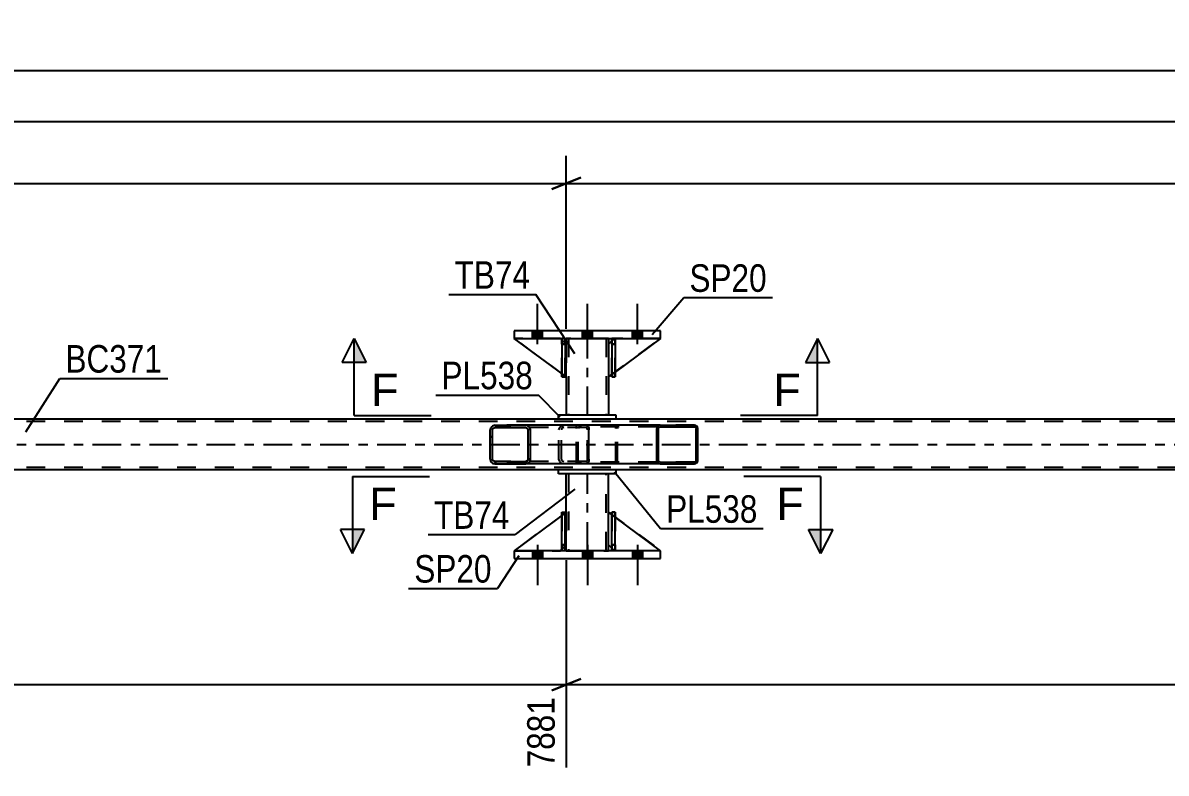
# Model space of a CAD drawing. Header units: millimetres. Extents: x 0 to 841, y 0 to 594.
# Drawn here: x 270.4 to 389.3, y 212.9 to 291 of the extents above; entities that cross this region are included whole.
import ezdxf

# ---------------------------------------------------------------- set-up
doc = ezdxf.new("R2010")
doc.units = ezdxf.units.MM
doc.linetypes.add('DXK_LINE_DOT2', pattern=[3.9198, 1.9599, -1.9599])
doc.linetypes.add('DXK_LINE_DOT3', pattern=[5.9187, 2.979, -0.9799, 0.9799, -0.9799])
doc.styles.add('Arial', font='ARIAL.TTF', dxfattribs={"height": 0.2})
doc.styles.add('Arial Narrow', font='ARIALN.TTF', dxfattribs={"height": 0.2})

# ---------------------------------------------------------------- blocks, each defined once
blk = doc.blocks.new('Bolt-814521973-2809 - 2731')
at = {"linetype": 'Continuous'}
for points in [[(323.42, 258.15), (324.46, 258.15), (324.46, 258.95), (323.42, 258.95)], [(323.42, 258.15), (324.46, 258.15), (324.46, 258.95), (323.42, 258.95)], [(323.42, 258.15), (324.46, 258.15), (324.46, 258.95), (323.42, 258.95)], [(328.62, 258.15), (329.66, 258.15), (329.66, 258.95), (328.62, 258.95)], [(328.62, 258.15), (329.66, 258.15), (329.66, 258.95), (328.62, 258.95)], [(333.82, 258.15), (334.86, 258.15), (334.86, 258.95), (333.82, 258.95)], [(333.82, 258.15), (334.86, 258.15), (334.86, 258.95), (333.82, 258.95)], [(333.82, 258.15), (334.86, 258.15), (334.86, 258.95), (333.82, 258.95)]]:
    blk.add_hatch(color=1, dxfattribs=at).paths.add_polyline_path(points)
at = {"color": 1, "linetype": 'Continuous'}
for p, q in [((323.94, 257.55), (323.94, 261.75)), ((323.94, 257.55), (323.94, 261.75)), ((323.94, 257.55), (323.94, 261.75)), ((329.14, 257.55), (329.14, 261.75)), ((329.14, 257.55), (329.14, 261.75)), ((334.34, 257.55), (334.34, 261.75)), ((334.34, 257.55), (334.34, 261.75)), ((334.34, 257.55), (334.34, 261.75)), ((323.42, 258.15), (323.42, 258.95)), ((323.42, 258.15), (323.42, 258.95)), ((323.42, 258.15), (323.42, 258.95)), ((324.46, 258.15), (324.46, 258.95)), ((324.46, 258.15), (324.46, 258.95)), ((324.46, 258.15), (324.46, 258.95)), ((328.62, 258.15), (328.62, 258.95)), ((328.62, 258.15), (328.62, 258.95)), ((329.66, 258.15), (329.66, 258.95)), ((329.66, 258.15), (329.66, 258.95)), ((333.82, 258.15), (333.82, 258.95)), ((333.82, 258.15), (333.82, 258.95)), ((333.82, 258.15), (333.82, 258.95)), ((334.86, 258.15), (334.86, 258.95)), ((334.86, 258.15), (334.86, 258.95)), ((334.86, 258.15), (334.86, 258.95))]:
    blk.add_line(p, q, dxfattribs=at)
blk = doc.blocks.new('Bolt-814521973-2810 - 2731')
at = {"linetype": 'Continuous'}
for points in [[(324.46, 236.07), (323.42, 236.07), (323.42, 235.27), (324.46, 235.27)], [(324.46, 236.07), (323.42, 236.07), (323.42, 235.27), (324.46, 235.27)], [(324.46, 236.07), (323.42, 236.07), (323.42, 235.27), (324.46, 235.27)], [(329.66, 236.07), (328.62, 236.07), (328.62, 235.27), (329.66, 235.27)], [(329.66, 236.07), (328.62, 236.07), (328.62, 235.27), (329.66, 235.27)], [(334.86, 236.07), (333.82, 236.07), (333.82, 235.27), (334.86, 235.27)], [(334.86, 236.07), (333.82, 236.07), (333.82, 235.27), (334.86, 235.27)], [(334.86, 236.07), (333.82, 236.07), (333.82, 235.27), (334.86, 235.27)]]:
    blk.add_hatch(color=1, dxfattribs=at).paths.add_polyline_path(points)
at = {"color": 1, "linetype": 'Continuous'}
for p, q in [((323.94, 236.67), (323.94, 232.47)), ((323.94, 236.67), (323.94, 232.47)), ((323.94, 236.67), (323.94, 232.47)), ((329.14, 236.67), (329.14, 232.47)), ((329.14, 236.67), (329.14, 232.47)), ((334.34, 236.67), (334.34, 232.47)), ((334.34, 236.67), (334.34, 232.47)), ((334.34, 236.67), (334.34, 232.47)), ((323.42, 236.07), (323.42, 235.27)), ((323.42, 236.07), (323.42, 235.27)), ((323.42, 236.07), (323.42, 235.27)), ((324.46, 236.07), (324.46, 235.27)), ((324.46, 236.07), (324.46, 235.27)), ((324.46, 236.07), (324.46, 235.27)), ((328.62, 236.07), (328.62, 235.27)), ((328.62, 236.07), (328.62, 235.27)), ((329.66, 236.07), (329.66, 235.27)), ((329.66, 236.07), (329.66, 235.27)), ((333.82, 236.07), (333.82, 235.27)), ((333.82, 236.07), (333.82, 235.27)), ((333.82, 236.07), (333.82, 235.27)), ((334.86, 236.07), (334.86, 235.27)), ((334.86, 236.07), (334.86, 235.27)), ((334.86, 236.07), (334.86, 235.27))]:
    blk.add_line(p, q, dxfattribs=at)
blk = doc.blocks.new('Part-814521973-2860 - 2731')
at = {"color": 2, "linetype": 'Continuous'}
for p, q in [((326.14, 249.75), (161.87, 249.75)), ((581.54, 249.75), (332.14, 249.75)), ((326.14, 244.47), (161.87, 244.47)), ((581.54, 244.47), (332.14, 244.47))]:
    blk.add_line(p, q, dxfattribs=at)
at = {"color": 7, "linetype": 'DXK_LINE_DOT2'}
for p, q in [((332.14, 249.75), (326.14, 249.75)), ((723.54, 249.51), (64.62, 249.51)), ((723.54, 244.71), (64.62, 244.71)), ((332.14, 244.47), (326.14, 244.47))]:
    blk.add_line(p, q, dxfattribs=at)
at = {"color": 7, "linetype": 'DXK_LINE_DOT3'}
blk.add_line((64.62, 247.11), (723.54, 247.11), dxfattribs=at)
blk = doc.blocks.new('Part-814521973-2909 - 2731')
at = {"color": 2, "linetype": 'Continuous'}
for p, q in [((332.14, 250.15), (326.14, 250.15)), ((326.14, 249.75), (326.14, 250.15)), ((332.14, 249.75), (326.14, 249.75)), ((332.14, 249.75), (332.14, 250.15))]:
    blk.add_line(p, q, dxfattribs=at)
blk = doc.blocks.new('Part-814521973-2921 - 2731')
at = {"linetype": 'Continuous'}
h = blk.add_hatch(dxfattribs=at)
h.set_pattern_fill('', scale=0.7, style=0, pattern_type=0)
h.set_pattern_definition([(45, (323.18, 248.8128), (-1.57154, 1.57154), [])])
h.paths.add_polyline_path([(323.22, 248.63), (323.18, 248.81), (323.07, 248.97), (322.91, 249.07), (322.72, 249.11), (319.53, 249.11), (319.34, 249.07), (319.18, 248.97), (319.07, 248.81), (319.03, 248.63), (319.03, 245.59), (319.07, 245.41), (319.18, 245.25), (319.34, 245.15), (319.53, 245.11), (322.72, 245.11), (322.91, 245.15), (323.07, 245.25), (323.18, 245.41), (323.22, 245.59)])
h.paths.add_polyline_path([(322.95, 245.5), (322.89, 245.42), (322.81, 245.37), (322.72, 245.35), (319.53, 245.35), (319.44, 245.37), (319.35, 245.42), (319.3, 245.5), (319.28, 245.59), (319.28, 248.63), (319.3, 248.72), (319.35, 248.8), (319.44, 248.85), (319.53, 248.87), (322.72, 248.87), (322.81, 248.85), (322.89, 248.8), (322.95, 248.72), (322.97, 248.63), (322.97, 245.59)])
at = {"color": 2, "linetype": 'Continuous'}
for p, q in [((319.07, 248.81), (319.03, 248.63)), ((319.03, 245.59), (319.03, 248.63)), ((319.28, 248.63), (319.3, 248.72)), ((319.28, 245.59), (319.28, 248.63)), ((319.3, 248.72), (319.35, 248.8)), ((319.53, 249.11), (319.34, 249.07)), ((319.35, 248.8), (319.44, 248.85)), ((319.44, 248.85), (319.53, 248.87)), ((319.53, 249.11), (322.72, 249.11)), ((319.53, 248.87), (322.72, 248.87)), ((329.02, 249.11), (322.72, 249.11)), ((322.91, 249.07), (322.72, 249.11)), ((322.72, 248.87), (322.81, 248.85)), ((322.81, 248.85), (322.89, 248.8)), ((322.89, 248.8), (322.95, 248.72)), ((322.95, 248.72), (322.97, 248.63)), ((322.97, 245.59), (322.97, 248.63)), ((323.22, 248.63), (323.18, 248.81)), ((323.22, 245.59), (323.22, 248.63)), ((329.02, 249.11), (329.12, 249.07)), ((329.12, 249.07), (329.21, 248.97)), ((329.21, 248.97), (329.27, 248.81)), ((329.27, 248.81), (329.29, 248.63)), ((329.29, 245.59), (329.29, 248.63)), ((319.03, 245.59), (319.07, 245.41)), ((319.3, 245.5), (319.28, 245.59)), ((319.35, 245.42), (319.3, 245.5)), ((319.34, 245.15), (319.53, 245.11)), ((319.44, 245.37), (319.35, 245.42)), ((319.53, 245.35), (319.44, 245.37)), ((319.53, 245.35), (322.72, 245.35)), ((319.53, 245.11), (322.72, 245.11)), ((322.81, 245.37), (322.72, 245.35)), ((322.72, 245.11), (322.91, 245.15)), ((329.02, 245.11), (322.72, 245.11)), ((322.89, 245.42), (322.81, 245.37)), ((322.95, 245.5), (322.89, 245.42)), ((322.97, 245.59), (322.95, 245.5)), ((323.18, 245.41), (323.22, 245.59)), ((329.12, 245.15), (329.02, 245.11)), ((329.21, 245.25), (329.12, 245.15)), ((329.27, 245.41), (329.21, 245.25)), ((329.29, 245.59), (329.27, 245.41))]:
    blk.add_line(p, q, dxfattribs=at)
at = {"color": 7, "linetype": 'DXK_LINE_DOT2'}
for p, q in [((322.72, 249.11), (319.53, 249.11)), ((329.02, 248.87), (319.53, 248.87)), ((326.18, 248.63), (326.22, 248.81)), ((326.18, 245.59), (326.18, 248.63)), ((326.45, 248.72), (326.43, 248.63)), ((326.43, 245.59), (326.43, 248.63)), ((326.5, 248.8), (326.45, 248.72)), ((326.49, 249.07), (326.68, 249.11)), ((326.59, 248.85), (326.5, 248.8)), ((326.68, 248.87), (326.59, 248.85)), ((328.02, 248.87), (328.02, 249.11)), ((329.07, 248.85), (329.02, 248.87)), ((329.11, 248.8), (329.07, 248.85)), ((329.14, 248.72), (329.11, 248.8)), ((329.15, 248.63), (329.14, 248.72)), ((329.15, 245.59), (329.15, 248.63)), ((329.02, 245.35), (319.53, 245.35)), ((322.72, 245.11), (319.53, 245.11)), ((326.22, 245.41), (326.18, 245.59)), ((326.43, 245.59), (326.45, 245.5)), ((326.45, 245.5), (326.5, 245.42)), ((326.68, 245.11), (326.49, 245.15)), ((326.5, 245.42), (326.53, 245.41)), ((326.53, 245.41), (326.59, 245.37)), ((326.59, 245.37), (326.68, 245.35)), ((328.02, 245.11), (328.02, 245.35)), ((329.02, 245.35), (329.07, 245.37)), ((329.07, 245.37), (329.11, 245.42)), ((329.11, 245.42), (329.14, 245.5)), ((329.14, 245.5), (329.15, 245.59))]:
    blk.add_line(p, q, dxfattribs=at)
at = {"color": 2, "linetype": 'Continuous'}
for centre, start, end in [((319.52, 248.61), 111.1941, 156.1506), ((322.73, 248.61), 23.8494, 68.8059), ((319.52, 245.6), 203.8494, 248.8059), ((322.73, 245.6), 291.1941, 336.1506)]:
    blk.add_arc(centre, 0.492, start, end, dxfattribs=at)
at = {"color": 7, "linetype": 'DXK_LINE_DOT2'}
for centre, start, end in [((326.67, 248.61), 111.1941, 156.1506), ((326.67, 245.6), 203.8494, 248.8059)]:
    blk.add_arc(centre, 0.492, start, end, dxfattribs=at)
blk = doc.blocks.new('Part-814521973-2938 - 2731')
at = {"color": 2, "linetype": 'Continuous'}
for p, q in [((326.94, 258.15), (326.94, 257.55)), ((331.34, 258.15), (331.34, 257.55)), ((326.94, 254.15), (326.94, 250.15)), ((331.34, 254.15), (331.34, 250.15))]:
    blk.add_line(p, q, dxfattribs=at)
at = {"color": 7, "linetype": 'DXK_LINE_DOT2'}
for p, q in [((331.34, 258.15), (326.94, 258.15)), ((327.18, 258.15), (327.18, 250.15)), ((331.1, 258.15), (331.1, 250.15)), ((326.94, 257.55), (326.94, 254.15)), ((331.34, 257.55), (331.34, 254.15)), ((331.34, 250.15), (326.94, 250.15))]:
    blk.add_line(p, q, dxfattribs=at)
at = {"color": 7, "linetype": 'DXK_LINE_DOT3'}
blk.add_line((329.14, 250.15), (329.14, 258.15), dxfattribs=at)
blk = doc.blocks.new('Part-814521973-2940 - 2731')
at = {"color": 7, "linetype": 'DXK_LINE_DOT2'}
for p, q in [((326.49, 257.55), (326.49, 258.15)), ((326.49, 258.15), (326.49, 258.15)), ((326.49, 258.15), (326.49, 254.15)), ((326.81, 258.15), (326.49, 258.15)), ((326.81, 257.55), (326.81, 258.15)), ((326.81, 254.15), (326.81, 258.15)), ((326.49, 254.15), (326.49, 257.55)), ((326.49, 257.55), (326.81, 257.55)), ((326.81, 257.55), (326.81, 254.15)), ((326.49, 254.15), (326.81, 254.15))]:
    blk.add_line(p, q, dxfattribs=at)
blk = doc.blocks.new('Part-814521973-2941 - 2731')
at = {"color": 7, "linetype": 'DXK_LINE_DOT2'}
for p, q in [((331.69, 257.55), (331.69, 258.15)), ((331.69, 258.15), (331.69, 258.15)), ((331.69, 258.15), (331.69, 254.15)), ((332.01, 258.15), (331.69, 258.15)), ((332.01, 257.55), (332.01, 258.15)), ((332.01, 254.15), (332.01, 258.15)), ((331.69, 254.15), (331.69, 257.55)), ((331.69, 257.55), (332.01, 257.55)), ((332.01, 257.55), (332.01, 254.15)), ((331.69, 254.15), (332.01, 254.15))]:
    blk.add_line(p, q, dxfattribs=at)
blk = doc.blocks.new('Part-814521973-2946 - 2731')
at = {"color": 2, "linetype": 'Continuous'}
for p, q in [((321.54, 236.07), (321.54, 235.27)), ((336.74, 236.07), (321.54, 236.07)), ((336.74, 235.27), (336.74, 236.07)), ((321.54, 235.27), (336.74, 235.27))]:
    blk.add_line(p, q, dxfattribs=at)
blk = doc.blocks.new('Part-814521973-2951 - 2731')
at = {"color": 2, "linetype": 'Continuous'}
for p, q in [((336.74, 258.95), (321.54, 258.95)), ((321.54, 258.95), (321.54, 258.15)), ((321.54, 258.15), (336.74, 258.15)), ((336.74, 258.15), (336.74, 258.95))]:
    blk.add_line(p, q, dxfattribs=at)
blk = doc.blocks.new('Part-814521973-2956 - 2731')
at = {"color": 2, "linetype": 'Continuous'}
for p, q in [((326.94, 240.07), (326.94, 244.07)), ((331.34, 240.07), (331.34, 244.07)), ((326.94, 236.07), (326.94, 236.67)), ((331.34, 236.07), (331.34, 236.67))]:
    blk.add_line(p, q, dxfattribs=at)
at = {"color": 7, "linetype": 'DXK_LINE_DOT2'}
for p, q in [((331.34, 244.07), (326.94, 244.07)), ((327.18, 244.07), (327.18, 236.07)), ((331.1, 236.07), (331.1, 244.07)), ((326.94, 236.67), (326.94, 240.07)), ((331.34, 236.67), (331.34, 240.07)), ((326.94, 236.07), (331.34, 236.07))]:
    blk.add_line(p, q, dxfattribs=at)
at = {"color": 7, "linetype": 'DXK_LINE_DOT3'}
blk.add_line((329.14, 236.07), (329.14, 244.07), dxfattribs=at)
blk = doc.blocks.new('Part-814521973-2961 - 2731')
at = {"color": 2, "linetype": 'Continuous'}
for p, q in [((332.14, 244.47), (326.14, 244.47)), ((326.14, 244.07), (326.14, 244.47)), ((332.14, 244.07), (326.14, 244.07)), ((332.14, 244.07), (332.14, 244.47))]:
    blk.add_line(p, q, dxfattribs=at)
blk = doc.blocks.new('Part-814521973-2973 - 2731')
at = {"linetype": 'Continuous'}
h = blk.add_hatch(dxfattribs=at)
h.set_pattern_fill('', scale=0.7, style=0, pattern_type=0)
h.set_pattern_definition([(45, (340.6038, 248.9116), (-1.57154, 1.57154), [])])
h.paths.add_polyline_path([(340.63, 248.79), (340.6, 248.91), (340.53, 249.02), (340.42, 249.08), (340.29, 249.11), (336.71, 249.11), (336.58, 249.08), (336.47, 249.02), (336.4, 248.91), (336.37, 248.79), (336.37, 245.43), (336.4, 245.31), (336.47, 245.2), (336.58, 245.13), (336.71, 245.11), (340.29, 245.11), (340.42, 245.13), (340.53, 245.2), (340.6, 245.31), (340.63, 245.43)])
h.paths.add_polyline_path([(340.45, 245.37), (340.41, 245.32), (340.35, 245.28), (340.29, 245.27), (336.71, 245.27), (336.65, 245.28), (336.59, 245.32), (336.56, 245.37), (336.54, 245.43), (336.54, 248.79), (336.56, 248.85), (336.59, 248.9), (336.65, 248.94), (336.71, 248.95), (340.29, 248.95), (340.35, 248.94), (340.41, 248.9), (340.45, 248.85), (340.46, 248.79), (340.46, 245.43)])
at = {"color": 7, "linetype": 'DXK_LINE_DOT2'}
for p, q in [((328.02, 248.79), (328.05, 248.91)), ((328.02, 245.43), (328.02, 248.79)), ((328.21, 248.85), (328.19, 248.79)), ((328.19, 245.43), (328.19, 248.79)), ((328.24, 248.9), (328.21, 248.85)), ((328.23, 249.08), (328.36, 249.11)), ((328.3, 248.94), (328.24, 248.9)), ((328.36, 248.95), (328.3, 248.94)), ((329.02, 249.11), (328.36, 249.11)), ((340.29, 248.95), (328.36, 248.95)), ((331.94, 249.11), (332.07, 249.08)), ((332.01, 248.94), (331.94, 248.95)), ((332.06, 248.9), (332.01, 248.94)), ((332.1, 248.85), (332.06, 248.9)), ((332.11, 248.79), (332.1, 248.85)), ((332.11, 245.43), (332.11, 248.79)), ((332.25, 248.91), (332.28, 248.79)), ((332.28, 245.43), (332.28, 248.79)), ((340.29, 249.11), (336.71, 249.11)), ((328.05, 245.31), (328.02, 245.43)), ((328.19, 245.43), (328.21, 245.37)), ((328.21, 245.37), (328.24, 245.32)), ((328.36, 245.11), (328.23, 245.13)), ((328.24, 245.32), (328.3, 245.28)), ((328.3, 245.28), (328.36, 245.27)), ((340.29, 245.27), (328.36, 245.27)), ((329.02, 245.11), (328.36, 245.11)), ((331.94, 245.27), (332.01, 245.28)), ((332.07, 245.13), (331.94, 245.11)), ((332.01, 245.28), (332.06, 245.32)), ((332.06, 245.32), (332.1, 245.37)), ((332.1, 245.37), (332.11, 245.43)), ((332.28, 245.43), (332.25, 245.31)), ((336.71, 245.11), (340.29, 245.11))]:
    blk.add_line(p, q, dxfattribs=at)
at = {"color": 2, "linetype": 'Continuous'}
for p, q in [((336.71, 249.11), (329.02, 249.11)), ((336.4, 248.91), (336.37, 248.79)), ((336.37, 245.43), (336.37, 248.79)), ((336.54, 248.79), (336.56, 248.85)), ((336.54, 245.43), (336.54, 248.79)), ((336.56, 248.85), (336.59, 248.9)), ((336.71, 249.11), (336.58, 249.08)), ((336.59, 248.9), (336.65, 248.94)), ((336.65, 248.94), (336.71, 248.95)), ((336.71, 249.11), (340.29, 249.11)), ((336.71, 248.95), (340.29, 248.95)), ((340.42, 249.08), (340.29, 249.11)), ((340.29, 248.95), (340.35, 248.94)), ((340.35, 248.94), (340.41, 248.9)), ((340.41, 248.9), (340.45, 248.85)), ((340.45, 248.85), (340.46, 248.79)), ((340.46, 245.43), (340.46, 248.79)), ((340.63, 248.79), (340.6, 248.91)), ((340.63, 245.43), (340.63, 248.79)), ((336.71, 245.11), (329.02, 245.11)), ((336.37, 245.43), (336.4, 245.31)), ((336.56, 245.37), (336.54, 245.43)), ((336.59, 245.32), (336.56, 245.37)), ((336.58, 245.13), (336.71, 245.11)), ((336.65, 245.28), (336.59, 245.32)), ((336.71, 245.27), (336.65, 245.28)), ((336.71, 245.27), (340.29, 245.27)), ((336.71, 245.11), (340.29, 245.11)), ((340.35, 245.28), (340.29, 245.27)), ((340.29, 245.11), (340.42, 245.13)), ((340.41, 245.32), (340.35, 245.28)), ((340.45, 245.37), (340.41, 245.32)), ((340.46, 245.43), (340.45, 245.37)), ((340.6, 245.31), (340.63, 245.43))]:
    blk.add_line(p, q, dxfattribs=at)
at = {"color": 7, "linetype": 'DXK_LINE_DOT2'}
for centre, start, end in [((331.95, 248.78), 24.32, 69.2417), ((328.35, 245.44), 204.32, 249.2417), ((331.95, 245.44), 290.7583, 335.68)]:
    blk.add_arc(centre, 0.331, start, end, dxfattribs=at)
at = {"color": 2, "linetype": 'Continuous'}
for centre, start, end in [((336.7, 248.78), 110.7583, 155.68), ((340.3, 248.78), 24.32, 69.2417), ((336.7, 245.44), 204.32, 249.2417), ((340.3, 245.44), 290.7583, 335.68)]:
    blk.add_arc(centre, 0.331, start, end, dxfattribs=at)
blk = doc.blocks.new('Part-814521973-2992 - 2731')
at = {"color": 7, "linetype": 'DXK_LINE_DOT2'}
for p, q in [((331.94, 258.15), (331.69, 257.9)), ((336.74, 258.15), (331.94, 258.15)), ((332.01, 254.65), (331.69, 254.41))]:
    blk.add_line(p, q, dxfattribs=at)
at = {"color": 2, "linetype": 'Continuous'}
for p, q in [((336.74, 258.15), (332.01, 254.65)), ((331.69, 257.9), (331.34, 257.55)), ((331.34, 257.55), (331.34, 254.15)), ((331.69, 254.41), (331.34, 254.15))]:
    blk.add_line(p, q, dxfattribs=at)
blk = doc.blocks.new('Part-814521973-2993 - 2731')
at = {"color": 7, "linetype": 'DXK_LINE_DOT2'}
for p, q in [((331.94, 258.15), (331.34, 257.55)), ((331.34, 254.15), (336.74, 258.15)), ((336.74, 258.15), (331.94, 258.15)), ((331.34, 257.55), (331.34, 254.15))]:
    blk.add_line(p, q, dxfattribs=at)
blk = doc.blocks.new('Part-814521973-2994 - 2731')
at = {"color": 2, "linetype": 'Continuous'}
for p, q in [((326.49, 254.48), (321.54, 258.15)), ((326.49, 258), (326.34, 258.15)), ((326.94, 257.55), (326.81, 257.68)), ((326.94, 257.55), (326.94, 257.55)), ((326.94, 254.15), (326.94, 257.55)), ((326.81, 254.24), (326.94, 254.15)), ((326.94, 254.15), (326.94, 254.15))]:
    blk.add_line(p, q, dxfattribs=at)
at = {"color": 7, "linetype": 'DXK_LINE_DOT2'}
for p, q in [((326.34, 258.15), (321.54, 258.15)), ((326.34, 258.15), (326.94, 257.55)), ((326.81, 257.68), (326.49, 258)), ((326.94, 257.55), (326.94, 254.15)), ((326.81, 254.24), (326.49, 254.48))]:
    blk.add_line(p, q, dxfattribs=at)
blk = doc.blocks.new('Part-814521973-2995 - 2731')
at = {"color": 7, "linetype": 'DXK_LINE_DOT2'}
for p, q in [((326.94, 254.15), (321.54, 258.15)), ((321.54, 258.15), (326.34, 258.15)), ((326.34, 258.15), (326.94, 257.55)), ((326.94, 257.55), (326.34, 258.15)), ((326.94, 257.55), (326.94, 254.15)), ((326.94, 257.55), (326.94, 257.55)), ((326.94, 257.55), (326.94, 254.15))]:
    blk.add_line(p, q, dxfattribs=at)
blk = doc.blocks.new('Part-814521973-2996 - 2731')
at = {"color": 2, "linetype": 'Continuous'}
for p, q in [((326.81, 258.15), (326.49, 258.15)), ((326.49, 258.15), (326.49, 254.15)), ((326.81, 258.15), (326.81, 258.15)), ((326.81, 258.15), (326.81, 254.15)), ((326.81, 254.15), (326.49, 254.15))]:
    blk.add_line(p, q, dxfattribs=at)
at = {"color": 7, "linetype": 'DXK_LINE_DOT2'}
for p, q in [((326.49, 257.55), (326.49, 258.15)), ((326.81, 257.55), (326.81, 258.15)), ((326.81, 258.15), (326.81, 258.15)), ((326.81, 257.55), (326.49, 257.55)), ((326.49, 257.55), (326.49, 254.15)), ((326.81, 254.15), (326.81, 257.55))]:
    blk.add_line(p, q, dxfattribs=at)
blk = doc.blocks.new('Part-814521973-2997 - 2731')
at = {"color": 2, "linetype": 'Continuous'}
for p, q in [((332.01, 258.15), (331.69, 258.15)), ((331.69, 258.15), (331.69, 254.15)), ((332.01, 258.15), (332.01, 258.15)), ((332.01, 258.15), (332.01, 254.15)), ((332.01, 254.15), (331.69, 254.15))]:
    blk.add_line(p, q, dxfattribs=at)
at = {"color": 7, "linetype": 'DXK_LINE_DOT2'}
for p, q in [((331.69, 257.55), (331.69, 258.15)), ((332.01, 257.55), (332.01, 258.15)), ((332.01, 258.15), (332.01, 258.15)), ((332.01, 257.55), (331.69, 257.55)), ((331.69, 257.55), (331.69, 254.15)), ((332.01, 254.15), (332.01, 257.55))]:
    blk.add_line(p, q, dxfattribs=at)
blk = doc.blocks.new('Part-814521973-3018 - 2731')
at = {"color": 2, "linetype": 'Continuous'}
for p, q in [((331.34, 236.67), (331.34, 240.07)), ((331.69, 239.81), (331.34, 240.07)), ((336.74, 236.07), (332.01, 239.57)), ((331.69, 236.32), (331.34, 236.67))]:
    blk.add_line(p, q, dxfattribs=at)
at = {"color": 7, "linetype": 'DXK_LINE_DOT2'}
for p, q in [((332.01, 239.57), (331.69, 239.81)), ((331.94, 236.07), (331.69, 236.32)), ((336.74, 236.07), (331.94, 236.07)), ((336.74, 236.07), (336.74, 236.07)), ((336.74, 236.07), (336.74, 236.07))]:
    blk.add_line(p, q, dxfattribs=at)
blk = doc.blocks.new('Part-814521973-3019 - 2731')
at = {"color": 7, "linetype": 'DXK_LINE_DOT2'}
for p, q in [((331.34, 236.67), (331.34, 240.07)), ((331.34, 240.07), (336.74, 236.07)), ((331.94, 236.07), (331.34, 236.67)), ((336.74, 236.07), (331.94, 236.07))]:
    blk.add_line(p, q, dxfattribs=at)
blk = doc.blocks.new('Part-814521973-3021 - 2731')
at = {"color": 2, "linetype": 'Continuous'}
for p, q in [((326.49, 239.74), (321.54, 236.07)), ((326.94, 240.07), (326.81, 239.98)), ((326.94, 236.67), (326.94, 240.07)), ((326.94, 236.67), (326.81, 236.54)), ((326.94, 236.67), (326.94, 236.67)), ((326.49, 236.22), (326.34, 236.07))]:
    blk.add_line(p, q, dxfattribs=at)
at = {"color": 7, "linetype": 'DXK_LINE_DOT2'}
for p, q in [((326.81, 239.98), (326.49, 239.74)), ((326.94, 236.67), (326.94, 240.07)), ((326.94, 236.67), (326.34, 236.07)), ((321.54, 236.07), (326.34, 236.07)), ((326.81, 236.54), (326.49, 236.22))]:
    blk.add_line(p, q, dxfattribs=at)
blk = doc.blocks.new('Part-814521973-3022 - 2731')
at = {"color": 7, "linetype": 'DXK_LINE_DOT2'}
for p, q in [((326.94, 240.07), (321.54, 236.07)), ((326.94, 236.67), (326.94, 240.07)), ((326.94, 240.07), (326.94, 236.67)), ((326.34, 236.07), (326.94, 236.67)), ((326.94, 236.67), (326.34, 236.07)), ((326.94, 236.67), (326.94, 236.67)), ((321.54, 236.07), (326.34, 236.07))]:
    blk.add_line(p, q, dxfattribs=at)
blk = doc.blocks.new('Part-814521973-3023 - 2731')
at = {"color": 2, "linetype": 'Continuous'}
for p, q in [((326.49, 236.07), (326.49, 240.07)), ((326.49, 240.07), (326.81, 240.07)), ((326.81, 236.07), (326.81, 240.07)), ((326.49, 236.07), (326.49, 236.07)), ((326.81, 236.07), (326.49, 236.07))]:
    blk.add_line(p, q, dxfattribs=at)
at = {"color": 7, "linetype": 'DXK_LINE_DOT2'}
for p, q in [((326.49, 240.07), (326.49, 236.67)), ((326.81, 236.67), (326.81, 240.07)), ((326.49, 236.67), (326.49, 236.07)), ((326.49, 236.67), (326.81, 236.67)), ((326.81, 236.07), (326.81, 236.67)), ((326.81, 236.07), (326.81, 236.07))]:
    blk.add_line(p, q, dxfattribs=at)
blk = doc.blocks.new('Part-814521973-3024 - 2731')
at = {"color": 2, "linetype": 'Continuous'}
for p, q in [((331.69, 236.07), (331.69, 240.07)), ((331.69, 240.07), (332.01, 240.07)), ((332.01, 236.07), (332.01, 240.07)), ((331.69, 236.07), (331.69, 236.07)), ((332.01, 236.07), (331.69, 236.07))]:
    blk.add_line(p, q, dxfattribs=at)
at = {"color": 7, "linetype": 'DXK_LINE_DOT2'}
for p, q in [((331.69, 240.07), (331.69, 236.67)), ((332.01, 236.67), (332.01, 240.07)), ((331.69, 236.67), (331.69, 236.07)), ((331.69, 236.67), (332.01, 236.67)), ((332.01, 236.07), (332.01, 236.67)), ((332.01, 236.07), (332.01, 236.07))]:
    blk.add_line(p, q, dxfattribs=at)
blk = doc.blocks.new('Part-814521973-3025 - 2731')
at = {"color": 7, "linetype": 'DXK_LINE_DOT2'}
for p, q in [((326.49, 240.07), (326.81, 240.07)), ((326.49, 236.67), (326.49, 240.07)), ((326.49, 240.07), (326.49, 236.07)), ((326.81, 240.07), (326.81, 236.67)), ((326.81, 236.07), (326.81, 239.98)), ((326.81, 236.67), (326.49, 236.67)), ((326.49, 236.07), (326.49, 236.67)), ((326.81, 236.67), (326.81, 236.07)), ((326.81, 236.07), (326.49, 236.07)), ((326.81, 236.07), (326.81, 236.07))]:
    blk.add_line(p, q, dxfattribs=at)
blk = doc.blocks.new('Part-814521973-3026 - 2731')
at = {"color": 7, "linetype": 'DXK_LINE_DOT2'}
for p, q in [((332.01, 240.07), (331.69, 240.07)), ((331.69, 236.67), (331.69, 240.07)), ((331.69, 240.07), (331.69, 236.07)), ((332.01, 240.07), (332.01, 236.67)), ((332.01, 236.07), (332.01, 240.07)), ((332.01, 236.67), (331.69, 236.67)), ((331.69, 236.07), (331.69, 236.67)), ((332.01, 236.67), (332.01, 236.07)), ((332.01, 236.07), (331.69, 236.07)), ((332.01, 236.07), (332.01, 236.07))]:
    blk.add_line(p, q, dxfattribs=at)
blk = doc.blocks.new('StraightDimension-814521973-3153 - 2731')
at = {"color": 7, "linetype": 'Continuous'}
for p, q in [((326.94, 235.07), (326.94, 213.53)), ((328.44, 222.74), (325.44, 221.54)), ((326.94, 222.14), (582.34, 222.14))]:
    blk.add_line(p, q, dxfattribs=at)
blk = doc.blocks.new('StraightDimension-814521973-3159 - 2731')
at = {"color": 7, "linetype": 'Continuous'}
for p, q in [((326.94, 235.07), (326.94, 213.53)), ((325.44, 221.54), (328.44, 222.74)), ((156.67, 222.14), (326.94, 222.14))]:
    blk.add_line(p, q, dxfattribs=at)
at = {"color": 0, "linetype": 'Continuous'}
blk.add_wipeout([(326.34, 221.44), (322.14, 221.44), (322.14, 212.93), (326.34, 212.93)], dxfattribs=at)
at = {"color": 3, "linetype": 'Continuous', "style": 'Arial Narrow'}
blk.add_text('7881', height=2.863, rotation=90.0002, dxfattribs=at).set_placement((325.74, 213.53))
blk = doc.blocks.new('StraightDimension-814521973-3166 - 2731')
at = {"color": 7, "linetype": 'Continuous'}
blk.add_line((55.36, 286.02), (732.8, 286.02), dxfattribs=at)
at = {"color": 0}
blk.add_wipeout([(399.25, 286.77), (399.25, 290.97), (388.91, 290.97), (388.91, 286.77)], dxfattribs=at)
blk = doc.blocks.new('StraightDimension-814521973-3177 - 2731')
at = {"color": 7, "linetype": 'Continuous'}
for p, q in [((326.94, 259.15), (326.94, 277.12)), ((325.44, 273.67), (328.44, 274.87)), ((156.67, 274.27), (326.94, 274.27))]:
    blk.add_line(p, q, dxfattribs=at)
blk = doc.blocks.new('StraightDimension-814521973-3183 - 2731')
at = {"color": 7, "linetype": 'Continuous'}
for p, q in [((326.94, 259.15), (326.94, 277.12)), ((328.44, 274.87), (325.44, 273.67)), ((326.94, 274.27), (582.34, 274.27))]:
    blk.add_line(p, q, dxfattribs=at)
blk = doc.blocks.new('StraightDimension-814521973-7575 - 2731')
at = {"color": 7, "linetype": 'Continuous'}
blk.add_line((56, 280.71), (732.16, 280.71), dxfattribs=at)
at = {"color": 0}
blk.add_wipeout([(399.25, 281.46), (399.25, 285.66), (388.91, 285.66), (388.91, 281.46)], dxfattribs=at)
blk = doc.blocks.new('Mark-814521973-2856 - 2731')
at = {"color": 30, "linetype": 'Continuous'}
for p, q in [((270.74, 248.44), (274.27, 253.99)), ((274.27, 253.99), (285.52, 253.99))]:
    blk.add_line(p, q, dxfattribs=at)
at = {"color": 0}
blk.add_wipeout([(284.92, 254.59), (284.92, 257.59), (274.87, 257.59), (274.87, 254.59)], dxfattribs=at)
blk.add_wipeout([(284.92, 254.59), (284.92, 257.59), (274.87, 257.59), (274.87, 254.59)], dxfattribs=at)
at = {"color": 3, "style": 'Arial Narrow'}
blk.add_text('BC371', height=2.863, dxfattribs=at).set_placement((274.87, 254.59))
blk = doc.blocks.new('Mark-814521973-2905 - 2731')
at = {"color": 30, "linetype": 'Continuous'}
for p in [(313.37, 252.26), (326.31, 249.96)]:
    blk.add_line(p, (324.07, 252.26), dxfattribs=at)
at = {"color": 0}
blk.add_wipeout([(323.47, 252.86), (323.47, 255.86), (313.97, 255.86), (313.97, 252.86)], dxfattribs=at)
blk.add_wipeout([(323.47, 252.86), (323.47, 255.86), (313.97, 255.86), (313.97, 252.86)], dxfattribs=at)
at = {"color": 3, "style": 'Arial Narrow'}
blk.add_text('PL538', height=2.863, dxfattribs=at).set_placement((313.97, 252.86))
blk = doc.blocks.new('Mark-814521973-2934 - 2731')
at = {"color": 30, "linetype": 'Continuous'}
for p in [(314.73, 262.71), (327.83, 256.54)]:
    blk.add_line(p, (323.78, 262.71), dxfattribs=at)
at = {"color": 0}
blk.add_wipeout([(323.18, 263.31), (323.18, 266.31), (315.33, 266.31), (315.33, 263.31)], dxfattribs=at)
blk.add_wipeout([(323.18, 263.31), (323.18, 266.31), (315.33, 266.31), (315.33, 263.31)], dxfattribs=at)
at = {"color": 3, "style": 'Arial Narrow'}
blk.add_text('TB74', height=2.863, dxfattribs=at).set_placement((315.33, 263.31))
blk = doc.blocks.new('Mark-814521973-2942 - 2731')
at = {"color": 30, "linetype": 'Continuous'}
for p in [(322, 235.52), (310.54, 232.15)]:
    blk.add_line(p, (319.78, 232.15), dxfattribs=at)
at = {"color": 0}
blk.add_wipeout([(319.18, 232.75), (319.18, 235.75), (311.14, 235.75), (311.14, 232.75)], dxfattribs=at)
blk.add_wipeout([(319.18, 232.75), (319.18, 235.75), (311.14, 235.75), (311.14, 232.75)], dxfattribs=at)
at = {"color": 3, "style": 'Arial Narrow'}
blk.add_text('SP20', height=2.863, dxfattribs=at).set_placement((311.14, 232.75))
blk = doc.blocks.new('Mark-814521973-2947 - 2731')
at = {"color": 30, "linetype": 'Continuous'}
for p, q in [((335.88, 258.55), (339.15, 262.39)), ((339.15, 262.39), (348.39, 262.39))]:
    blk.add_line(p, q, dxfattribs=at)
at = {"color": 0}
blk.add_wipeout([(347.79, 262.99), (347.79, 265.99), (339.75, 265.99), (339.75, 262.99)], dxfattribs=at)
blk.add_wipeout([(347.79, 262.99), (347.79, 265.99), (339.75, 265.99), (339.75, 262.99)], dxfattribs=at)
at = {"color": 3, "style": 'Arial Narrow'}
blk.add_text('SP20', height=2.863, dxfattribs=at).set_placement((339.75, 262.99))
blk = doc.blocks.new('Mark-814521973-2952 - 2731')
at = {"color": 30, "linetype": 'Continuous'}
for p in [(327.83, 242.46), (312.59, 237.74)]:
    blk.add_line(p, (321.64, 237.74), dxfattribs=at)
at = {"color": 0}
blk.add_wipeout([(321.04, 238.34), (321.04, 241.34), (313.19, 241.34), (313.19, 238.34)], dxfattribs=at)
blk.add_wipeout([(321.04, 238.34), (321.04, 241.34), (313.19, 241.34), (313.19, 238.34)], dxfattribs=at)
at = {"color": 3, "style": 'Arial Narrow'}
blk.add_text('TB74', height=2.863, dxfattribs=at).set_placement((313.19, 238.34))
blk = doc.blocks.new('Mark-814521973-2957 - 2731')
at = {"color": 30, "linetype": 'Continuous'}
for p, q in [((331.94, 244.26), (336.73, 238.37)), ((336.73, 238.37), (347.43, 238.37))]:
    blk.add_line(p, q, dxfattribs=at)
at = {"color": 0}
blk.add_wipeout([(346.83, 238.97), (346.83, 241.97), (337.33, 241.97), (337.33, 238.97)], dxfattribs=at)
blk.add_wipeout([(346.83, 238.97), (346.83, 241.97), (337.33, 241.97), (337.33, 238.97)], dxfattribs=at)
at = {"color": 3, "style": 'Arial Narrow'}
blk.add_text('PL538', height=2.863, dxfattribs=at).set_placement((337.33, 238.97))
blk = doc.blocks.new('SectionMark-814521973-3224 - 2731')
at = {"linetype": 'Continuous'}
for points in [[(306.15, 255.63), (304.9, 255.63), (304.9, 258.13)], [(353.07, 255.63), (351.82, 255.63), (353.07, 258.13)]]:
    blk.add_hatch(color=6, dxfattribs=at).paths.add_polyline_path(points)
at = {"color": 6, "linetype": 'Continuous'}
for p, q in [((303.65, 255.63), (304.9, 258.13)), ((304.9, 250.13), (304.9, 258.13)), ((304.9, 258.13), (306.15, 255.63)), ((353.07, 258.13), (351.82, 255.63)), ((353.07, 250.13), (353.07, 258.13)), ((353.07, 258.13), (354.32, 255.63)), ((306.15, 255.63), (303.65, 255.63)), ((351.82, 255.63), (354.32, 255.63)), ((304.9, 250.13), (312.9, 250.13)), ((353.07, 250.13), (345.07, 250.13))]:
    blk.add_line(p, q, dxfattribs=at)
at = {"color": 0, "linetype": 'Continuous'}
for points in [[(309.5, 251.13), (309.5, 254.63), (306.65, 254.63), (306.65, 251.13)], [(351.32, 251.13), (351.32, 254.63), (348.47, 254.63), (348.47, 251.13)]]:
    blk.add_wipeout(points, dxfattribs=at)
at = {"color": 3, "linetype": 'Continuous', "style": 'Arial'}
for p in [(306.65, 251.13), (348.47, 251.13)]:
    blk.add_text('F', height=3.34, dxfattribs=at).set_placement(p)
blk = doc.blocks.new('SectionMark-814521973-3228 - 2731')
at = {"linetype": 'Continuous'}
for points in [[(304.71, 238.27), (305.96, 238.27), (304.71, 235.77)], [(352.14, 238.27), (353.39, 238.27), (353.39, 235.77)]]:
    blk.add_hatch(color=6, dxfattribs=at).paths.add_polyline_path(points)
at = {"color": 6, "linetype": 'Continuous'}
for p, q in [((304.71, 243.77), (312.71, 243.77)), ((304.71, 243.77), (304.71, 235.77)), ((353.39, 243.77), (345.39, 243.77)), ((353.39, 243.77), (353.39, 235.77)), ((304.71, 235.77), (303.46, 238.27)), ((305.96, 238.27), (303.46, 238.27)), ((304.71, 235.77), (305.96, 238.27)), ((352.14, 238.27), (354.64, 238.27)), ((353.39, 235.77), (352.14, 238.27)), ((354.64, 238.27), (353.39, 235.77))]:
    blk.add_line(p, q, dxfattribs=at)
at = {"color": 0, "linetype": 'Continuous'}
for points in [[(309.31, 239.27), (309.31, 242.77), (306.46, 242.77), (306.46, 239.27)], [(351.64, 239.27), (351.64, 242.77), (348.78, 242.77), (348.78, 239.27)]]:
    blk.add_wipeout(points, dxfattribs=at)
at = {"color": 3, "linetype": 'Continuous', "style": 'Arial'}
for p in [(306.46, 239.27), (348.78, 239.27)]:
    blk.add_text('F', height=3.34, dxfattribs=at).set_placement(p)

msp = doc.modelspace()

# ---------------------------------------------------------------- block references
for name in ['Bolt-814521973-2809 - 2731', 'Part-814521973-2951 - 2731', 'Part-814521973-2994 - 2731', 'Part-814521973-2995 - 2731', 'Part-814521973-2940 - 2731', 'Part-814521973-2996 - 2731', 'Part-814521973-2938 - 2731', 'Part-814521973-2992 - 2731', 'Part-814521973-2993 - 2731', 'Part-814521973-2941 - 2731', 'Part-814521973-2997 - 2731', 'Part-814521973-2860 - 2731', 'Part-814521973-2909 - 2731', 'Part-814521973-2921 - 2731', 'Part-814521973-2973 - 2731', 'Part-814521973-2961 - 2731', 'Part-814521973-2956 - 2731', 'Part-814521973-3021 - 2731', 'Part-814521973-3022 - 2731', 'Part-814521973-3023 - 2731', 'Part-814521973-3025 - 2731', 'Part-814521973-3018 - 2731', 'Part-814521973-3019 - 2731', 'Part-814521973-3024 - 2731', 'Part-814521973-3026 - 2731', 'Bolt-814521973-2810 - 2731', 'Part-814521973-2946 - 2731']:
    msp.add_blockref(name, (0, 0))

# ---------------------------------------------------------------- next in the draw order: block references
for name in ['StraightDimension-814521973-3166 - 2731', 'Mark-814521973-2957 - 2731', 'Mark-814521973-2952 - 2731', 'StraightDimension-814521973-3153 - 2731']:
    msp.add_blockref(name, (0, 0))

# ---------------------------------------------------------------- next in the draw order: block references
for name in ['StraightDimension-814521973-3177 - 2731', 'StraightDimension-814521973-3159 - 2731']:
    msp.add_blockref(name, (0, 0))

# ---------------------------------------------------------------- next in the draw order: block references
for name in ['StraightDimension-814521973-3183 - 2731', 'Mark-814521973-2942 - 2731']:
    msp.add_blockref(name, (0, 0))

# ---------------------------------------------------------------- next in the draw order: block references
for name in ['StraightDimension-814521973-7575 - 2731', 'SectionMark-814521973-3228 - 2731']:
    msp.add_blockref(name, (0, 0))

# ---------------------------------------------------------------- next in the draw order: block references
for name in ['Mark-814521973-2934 - 2731', 'Mark-814521973-2947 - 2731', 'Mark-814521973-2856 - 2731', 'Mark-814521973-2905 - 2731']:
    msp.add_blockref(name, (0, 0))

# ---------------------------------------------------------------- next in the draw order: block references
msp.add_blockref('SectionMark-814521973-3224 - 2731', (0, 0))

doc.saveas('drawing.dxf')
